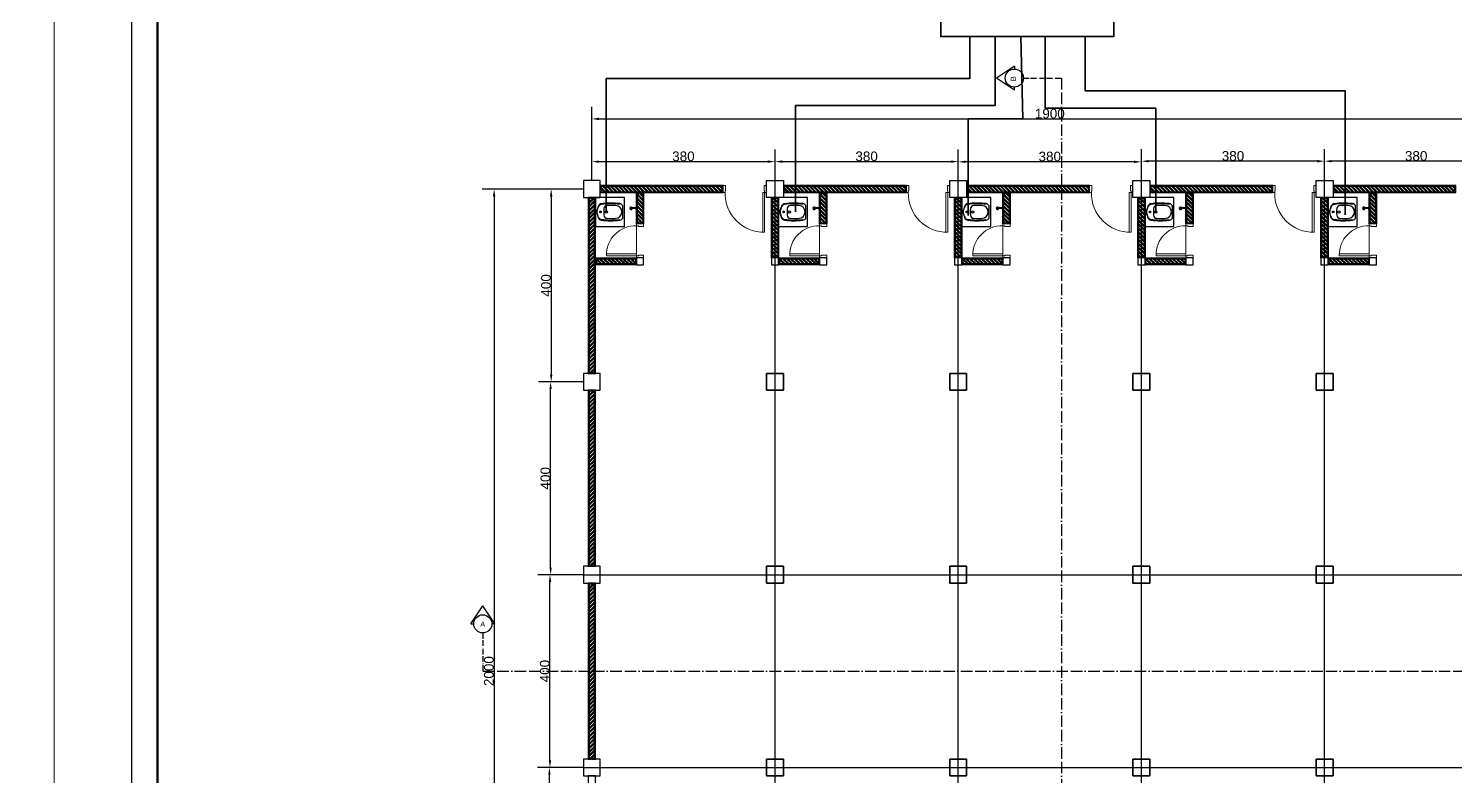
# Model space of a CAD drawing. Header units: centimetres. Extents: x -377343 to 693706, y 194584 to 813780.
# Drawn here: x 202369 to 205329, y 498830 to 500381 of the extents above; entities that cross this region are included whole.
import ezdxf

# ---------------------------------------------------------------- set-up
doc = ezdxf.new("R2010")
doc.units = ezdxf.units.CM
doc.header["$PDMODE"] = 3
doc.linetypes.add('ACAD_ISO11W100', pattern=[33, 12, -3, 12, -3, 0, -3])
doc.layers.add('DINDING', color=231, linetype='Continuous', plot=False)
for name, color, linetype, lineweight in [('DMENSI', 7, 'Continuous', 20), ('Kertas', 252, 'Continuous', 20), ('KUZEN', 130, 'Continuous', 9), ('Legenda', 252, 'Continuous', 20)]:
    doc.layers.add(name, color=color, linetype=linetype, lineweight=lineweight)
for name, color, linetype in [('KOLOM', 11, 'Continuous'), ('Layer1', 7, 'Continuous'), ('pintu', 235, 'Continuous'), ('PIPA', 11, 'Continuous')]:
    doc.layers.add(name, color=color, linetype=linetype)
doc.styles.get("Standard").update_dxf_attribs({"font": 'arial.ttf'})
doc.dimstyles.new('ISO-25', dxfattribs={"dimtxt": 2.5, "dimasz": 2.5, "dimexe": 1.25, "dimexo": 0.625, "dimtad": 1, "dimtxsty": 'Standard', "dimcen": 2.5, "dimadec": 0, "dimazin": 0, "dimtfac": 1, "dimtmove": 0, "dimatfit": 3, "dimfxl": 1, "dimarcsym": 0})
pattern_1 = [(315, (51704.701, -247.47), (4.041115254, 4.041115254), []), (315, (51704.701, -250.164), (4.041115254, 4.041115254), [])]
pattern_2 = [(315, (52084.701, -247.47), (4.041115254, 4.041115254), []), (315, (52084.701, -250.164), (4.041115254, 4.041115254), [])]
pattern_3 = [(315, (52464.701, -247.47), (4.041115254, 4.041115254), []), (315, (52464.701, -250.164), (4.041115254, 4.041115254), [])]
pattern_4 = [(315, (52844.701, -247.47), (4.041115254, 4.041115254), []), (315, (52844.701, -250.164), (4.041115254, 4.041115254), [])]

# ---------------------------------------------------------------- blocks, each defined once
blk = doc.blocks.new('*D117')
at = {"layer": 'Defpoints', "color": 0, "transparency": 16777216}
for p in [(203917, 500105), (203537, 500065.7), (203917, 500065.7)]:
    blk.add_point(p, dxfattribs=at)
at = {"layer": 'Layer1', "color": 0, "lineweight": -2, "transparency": 16777216}
for p, q in [((203537, 500066.3), (203537, 500130)), ((203917, 500066.3), (203917, 500130)), ((203552, 500105), (203902, 500105))]:
    blk.add_line(p, q, dxfattribs=at)
at = {"layer": 'Layer1', "color": 0, "transparency": 16777216}
for points in [[(203552, 500107.5), (203552, 500102.5), (203537, 500105)], [(203902, 500107.5), (203902, 500102.5), (203917, 500105)]]:
    blk.add_solid(points, dxfattribs=at)
at = {"layer": 'Layer1', "color": 0, "transparency": 16777216, "insert": (203727, 500115.9), "char_height": 20, "attachment_point": 5}
blk.add_mtext('380', dxfattribs=at)
blk = doc.blocks.new('*D118')
at = {"layer": 'Defpoints', "color": 0, "transparency": 16777216}
for p in [(204297, 500105), (203917, 500065.7), (204297, 500065.7)]:
    blk.add_point(p, dxfattribs=at)
at = {"layer": 'Layer1', "color": 0, "lineweight": -2, "transparency": 16777216}
for p, q in [((203917, 500066.3), (203917, 500130)), ((204297, 500066.3), (204297, 500130)), ((203932, 500105), (204282, 500105))]:
    blk.add_line(p, q, dxfattribs=at)
at = {"layer": 'Layer1', "color": 0, "transparency": 16777216}
for points in [[(203932, 500107.5), (203932, 500102.5), (203917, 500105)], [(204282, 500107.5), (204282, 500102.5), (204297, 500105)]]:
    blk.add_solid(points, dxfattribs=at)
at = {"layer": 'Layer1', "color": 0, "transparency": 16777216, "insert": (204107, 500115.9), "char_height": 20, "attachment_point": 5}
blk.add_mtext('380', dxfattribs=at)
blk = doc.blocks.new('*D119')
at = {"layer": 'Defpoints', "color": 0, "transparency": 16777216}
for p in [(204297, 500104.6), (204297, 500065.7), (204677, 500065.7)]:
    blk.add_point(p, dxfattribs=at)
at = {"layer": 'Layer1', "color": 0, "lineweight": -2, "transparency": 16777216}
for p, q in [((204297, 500066.3), (204297, 500129.6)), ((204677, 500066.3), (204677, 500129.6)), ((204662, 500104.6), (204312, 500104.6))]:
    blk.add_line(p, q, dxfattribs=at)
at = {"layer": 'Layer1', "color": 0, "transparency": 16777216}
for points in [[(204312, 500107.1), (204312, 500102.1), (204297, 500104.6)], [(204662, 500107.1), (204662, 500102.1), (204677, 500104.6)]]:
    blk.add_solid(points, dxfattribs=at)
at = {"layer": 'Layer1', "color": 0, "transparency": 16777216, "insert": (204487, 500115.5), "char_height": 20, "attachment_point": 5}
blk.add_mtext('380', dxfattribs=at)
blk = doc.blocks.new('*D120')
at = {"layer": 'Defpoints', "color": 0, "transparency": 16777216}
for p in [(204677, 500105.9), (204677, 500065.7), (205057, 500065.7)]:
    blk.add_point(p, dxfattribs=at)
at = {"layer": 'Layer1', "color": 0, "lineweight": -2, "transparency": 16777216}
for p, q in [((204677, 500066.3), (204677, 500130.9)), ((205057, 500066.3), (205057, 500130.9)), ((205042, 500105.9), (204692, 500105.9))]:
    blk.add_line(p, q, dxfattribs=at)
at = {"layer": 'Layer1', "color": 0, "transparency": 16777216}
for points in [[(204692, 500108.4), (204692, 500103.4), (204677, 500105.9)], [(205042, 500108.4), (205042, 500103.4), (205057, 500105.9)]]:
    blk.add_solid(points, dxfattribs=at)
at = {"layer": 'Layer1', "color": 0, "transparency": 16777216, "insert": (204867, 500116.7), "char_height": 20, "attachment_point": 5}
blk.add_mtext('380', dxfattribs=at)
blk = doc.blocks.new('*D121')
at = {"layer": 'Defpoints', "color": 0, "transparency": 16777216}
for p in [(205057, 500105.9), (205057, 500065.7), (205437, 500065.7)]:
    blk.add_point(p, dxfattribs=at)
at = {"layer": 'Layer1', "color": 0, "lineweight": -2, "transparency": 16777216}
for p, q in [((205057, 500066.3), (205057, 500130.9)), ((205437, 500066.3), (205437, 500130.9)), ((205422, 500105.9), (205072, 500105.9))]:
    blk.add_line(p, q, dxfattribs=at)
at = {"layer": 'Layer1', "color": 0, "transparency": 16777216}
for points in [[(205072, 500108.4), (205072, 500103.4), (205057, 500105.9)], [(205422, 500108.4), (205422, 500103.4), (205437, 500105.9)]]:
    blk.add_solid(points, dxfattribs=at)
at = {"layer": 'Layer1', "color": 0, "transparency": 16777216, "insert": (205247, 500116.7), "char_height": 20, "attachment_point": 5}
blk.add_mtext('380', dxfattribs=at)
blk = doc.blocks.new('*D115')
at = {"layer": 'Defpoints', "color": 0, "transparency": 16777216}
for p in [(205437, 500193.6), (203537, 500065.7), (205437, 500065.7)]:
    blk.add_point(p, dxfattribs=at)
at = {"layer": 'Layer1', "color": 0, "lineweight": -2, "transparency": 16777216}
for p, q in [((203537, 500066.3), (203537, 500218.6)), ((205437, 500066.3), (205437, 500218.6)), ((203552, 500193.6), (205422, 500193.6))]:
    blk.add_line(p, q, dxfattribs=at)
at = {"layer": 'Layer1', "color": 0, "transparency": 16777216}
for points in [[(203552, 500196.1), (203552, 500191.1), (203537, 500193.6)], [(205422, 500196.1), (205422, 500191.1), (205437, 500193.6)]]:
    blk.add_solid(points, dxfattribs=at)
at = {"layer": 'Layer1', "color": 0, "transparency": 16777216, "insert": (204487, 500204.4), "char_height": 20, "attachment_point": 5}
blk.add_mtext('1900', dxfattribs=at)
blk = doc.blocks.new('*D122')
at = {"layer": 'Defpoints', "color": 0, "transparency": 16777216}
for p in [(203519.5, 500048.2), (203452.7, 499648.2), (203519.5, 499648.2)]:
    blk.add_point(p, dxfattribs=at)
at = {"layer": 'Layer1', "color": 0, "lineweight": -2, "transparency": 16777216}
for p, q in [((203518.9, 500048.2), (203427.7, 500048.2)), ((203452.7, 500033.2), (203452.7, 499663.2)), ((203518.9, 499648.2), (203427.7, 499648.2))]:
    blk.add_line(p, q, dxfattribs=at)
at = {"layer": 'Layer1', "color": 0, "transparency": 16777216}
for points in [[(203450.2, 500033.2), (203455.2, 500033.2), (203452.7, 500048.2)], [(203450.2, 499663.2), (203455.2, 499663.2), (203452.7, 499648.2)]]:
    blk.add_solid(points, dxfattribs=at)
at = {"layer": 'Layer1', "color": 0, "transparency": 16777216, "insert": (203441.9, 499848.2), "char_height": 20, "attachment_point": 5, "rotation": 90}
blk.add_mtext('400', dxfattribs=at)
blk = doc.blocks.new('*D123')
at = {"layer": 'Defpoints', "color": 0, "transparency": 16777216}
for p in [(203451.5, 499648.2), (203519.5, 499648.2), (203519.5, 499248.2)]:
    blk.add_point(p, dxfattribs=at)
at = {"layer": 'Layer1', "color": 0, "lineweight": -2, "transparency": 16777216}
for p, q in [((203518.9, 499648.2), (203426.5, 499648.2)), ((203451.5, 499263.2), (203451.5, 499633.2)), ((203518.9, 499248.2), (203426.5, 499248.2))]:
    blk.add_line(p, q, dxfattribs=at)
at = {"layer": 'Layer1', "color": 0, "transparency": 16777216}
for points in [[(203449, 499633.2), (203454, 499633.2), (203451.5, 499648.2)], [(203449, 499263.2), (203454, 499263.2), (203451.5, 499248.2)]]:
    blk.add_solid(points, dxfattribs=at)
at = {"layer": 'Layer1', "color": 0, "transparency": 16777216, "insert": (203440.7, 499448.2), "char_height": 20, "attachment_point": 5, "rotation": 90}
blk.add_mtext('400', dxfattribs=at)
blk = doc.blocks.new('*D124')
at = {"layer": 'Defpoints', "color": 0, "transparency": 16777216}
for p in [(203450.2, 499248.2), (203518.9, 499248.2), (203519.5, 498848.2)]:
    blk.add_point(p, dxfattribs=at)
at = {"layer": 'Layer1', "color": 0, "lineweight": -2, "transparency": 16777216}
for p, q in [((203518.3, 499248.2), (203425.2, 499248.2)), ((203450.2, 498863.2), (203450.2, 499233.2)), ((203518.9, 498848.2), (203425.2, 498848.2))]:
    blk.add_line(p, q, dxfattribs=at)
at = {"layer": 'Layer1', "color": 0, "transparency": 16777216}
for points in [[(203447.7, 499233.2), (203452.7, 499233.2), (203450.2, 499248.2)], [(203447.7, 498863.2), (203452.7, 498863.2), (203450.2, 498848.2)]]:
    blk.add_solid(points, dxfattribs=at)
at = {"layer": 'Layer1', "color": 0, "transparency": 16777216, "insert": (203439.4, 499048.2), "char_height": 20, "attachment_point": 5, "rotation": 90}
blk.add_mtext('400', dxfattribs=at)
blk = doc.blocks.new('*D113')
at = {"layer": 'Defpoints', "color": 0, "transparency": 16777216}
for p in [(203449, 498848.2), (203518.9, 498848.2), (203519.5, 498448.2)]:
    blk.add_point(p, dxfattribs=at)
at = {"layer": 'Layer1', "color": 0, "lineweight": -2, "transparency": 16777216}
for p, q in [((203518.3, 498848.2), (203424, 498848.2)), ((203449, 498463.2), (203449, 498833.2)), ((203518.9, 498448.2), (203424, 498448.2))]:
    blk.add_line(p, q, dxfattribs=at)
at = {"layer": 'Layer1', "color": 0, "transparency": 16777216}
for points in [[(203446.5, 498833.2), (203451.5, 498833.2), (203449, 498848.2)], [(203446.5, 498463.2), (203451.5, 498463.2), (203449, 498448.2)]]:
    blk.add_solid(points, dxfattribs=at)
at = {"layer": 'Layer1', "color": 0, "transparency": 16777216, "insert": (203438.2, 498648.2), "char_height": 20, "attachment_point": 5, "rotation": 90}
blk.add_mtext('400', dxfattribs=at)
blk = doc.blocks.new('*D114')
at = {"layer": 'Defpoints', "color": 0, "transparency": 16777216}
for p in [(203519.5, 500048.2), (203334.3, 498048.2), (203518.9, 498048.2)]:
    blk.add_point(p, dxfattribs=at)
at = {"layer": 'Layer1', "color": 0, "lineweight": -2, "transparency": 16777216}
for p, q in [((203518.9, 500048.2), (203309.3, 500048.2)), ((203334.3, 500033.2), (203334.3, 498063.2)), ((203518.3, 498048.2), (203309.3, 498048.2))]:
    blk.add_line(p, q, dxfattribs=at)
at = {"layer": 'Layer1', "color": 0, "transparency": 16777216}
for points in [[(203331.8, 500033.2), (203336.8, 500033.2), (203334.3, 500048.2)], [(203331.8, 498063.2), (203336.8, 498063.2), (203334.3, 498048.2)]]:
    blk.add_solid(points, dxfattribs=at)
at = {"layer": 'Layer1', "color": 0, "transparency": 16777216, "insert": (203323.5, 499048.2), "char_height": 20, "attachment_point": 5, "rotation": 90}
blk.add_mtext('2000', dxfattribs=at)

msp = doc.modelspace()

# ---------------------------------------------------------------- hatches: boundary and pattern name
at = {"layer": 'Layer1', "true_color": 0x939598}
h = msp.add_hatch(dxfattribs=at)
h.set_pattern_fill('ANSI32', color=252, scale=0.6, angle=-90)
h.set_pattern_definition(pattern_1)
h.paths.add_polyline_path([(203642.501, 500038.691), (203631.501, 500038.691), (203631.501, 499977.691), (203642.501, 499977.691)])
h.paths.add_polyline_path([(203627.501, 499903.691), (203546.501, 499903.691), (203546.501, 499892.691), (203627.501, 499892.691)])
h = msp.add_hatch(dxfattribs=at)
h.set_pattern_fill('ANSI32', color=252, scale=0.6, angle=-90)
h.set_pattern_definition([(315, (-290273.1476, 652447.3933), (4.041115254, 4.041115254), []), (315, (-290273.1476, 652444.699), (4.041115254, 4.041115254), [])])
h.paths.add_polyline_path([(203807.501, 500042.691), (203807.501, 500053.691), (203556.501, 500053.691), (203556.501, 500042.691)])
h = msp.add_hatch(dxfattribs=at)
h.set_pattern_fill('ANSI32', color=252, scale=0.6, angle=-90)
h.set_pattern_definition(pattern_2)
h.paths.add_polyline_path([(204022.501, 500038.691), (204011.501, 500038.691), (204011.501, 499977.691), (204022.501, 499977.691)])
h.paths.add_polyline_path([(204007.501, 499903.691), (203926.501, 499903.691), (203926.501, 499892.691), (204007.501, 499892.691)])
h = msp.add_hatch(dxfattribs=at)
h.set_pattern_fill('ANSI32', color=252, scale=0.6, angle=-90)
h.set_pattern_definition([(315, (-289893.1476, 652447.3933), (4.041115254, 4.041115254), []), (315, (-289893.1476, 652444.699), (4.041115254, 4.041115254), [])])
h.paths.add_polyline_path([(204187.501, 500042.691), (204187.501, 500053.691), (203936.501, 500053.691), (203936.501, 500042.691)])
h = msp.add_hatch(dxfattribs=at)
h.set_pattern_fill('ANSI32', color=252, scale=0.6, angle=-90)
h.set_pattern_definition(pattern_3)
h.paths.add_polyline_path([(204402.501, 500038.691), (204391.501, 500038.691), (204391.501, 499977.691), (204402.501, 499977.691)])
h.paths.add_polyline_path([(204387.501, 499903.691), (204306.501, 499903.691), (204306.501, 499892.691), (204387.501, 499892.691)])
h = msp.add_hatch(dxfattribs=at)
h.set_pattern_fill('ANSI32', color=252, scale=0.6, angle=-90)
h.set_pattern_definition([(315, (-289513.1476, 652447.3933), (4.041115254, 4.041115254), []), (315, (-289513.1476, 652444.699), (4.041115254, 4.041115254), [])])
h.paths.add_polyline_path([(204567.501, 500042.691), (204567.501, 500053.691), (204316.501, 500053.691), (204316.501, 500042.691)])
h = msp.add_hatch(dxfattribs=at)
h.set_pattern_fill('ANSI32', color=252, scale=0.6, angle=-90)
h.set_pattern_definition(pattern_4)
h.paths.add_polyline_path([(204782.501, 500038.691), (204771.501, 500038.691), (204771.501, 499977.691), (204782.501, 499977.691)])
h.paths.add_polyline_path([(204767.501, 499903.691), (204686.501, 499903.691), (204686.501, 499892.691), (204767.501, 499892.691)])
h = msp.add_hatch(dxfattribs=at)
h.set_pattern_fill('ANSI32', color=252, scale=0.6, angle=-90)
h.set_pattern_definition([(315, (-289133.1476, 652447.3933), (4.041115254, 4.041115254), []), (315, (-289133.1476, 652444.699), (4.041115254, 4.041115254), [])])
h.paths.add_polyline_path([(204947.501, 500042.691), (204947.501, 500053.691), (204696.501, 500053.691), (204696.501, 500042.691)])
h = msp.add_hatch(dxfattribs=at)
h.set_pattern_fill('ANSI32', color=252, scale=0.6, angle=-90)
h.set_pattern_definition([(315, (53224.701, -247.47), (4.041115254, 4.041115254), []), (315, (53224.701, -250.164), (4.041115254, 4.041115254), [])])
h.paths.add_polyline_path([(205162.501, 500038.691), (205151.501, 500038.691), (205151.501, 499977.691), (205162.501, 499977.691)])
h.paths.add_polyline_path([(205147.501, 499903.691), (205066.501, 499903.691), (205066.501, 499892.691), (205147.501, 499892.691)])
h = msp.add_hatch(dxfattribs=at)
h.set_pattern_fill('ANSI32', color=252, scale=0.6, angle=-90)
h.set_pattern_definition([(315, (-288753.1476, 652447.3933), (4.041115254, 4.041115254), []), (315, (-288753.1476, 652444.699), (4.041115254, 4.041115254), [])])
h.paths.add_polyline_path([(205327.501, 500042.691), (205327.501, 500053.691), (205076.501, 500053.691), (205076.501, 500042.691)])
h = msp.add_hatch(dxfattribs=at)
h.set_pattern_fill('ANSI32', color=252, scale=0.6)
h.set_pattern_definition([(45, (51137.798, 5838.043), (-4.041115254, 4.041115254), []), (45, (51140.4923, 5838.043), (-4.041115254, 4.041115254), [])])
h.paths.add_polyline_path([(203542.501, 500028.691), (203531.501, 500028.691), (203531.501, 499667.691), (203542.501, 499667.691)])
h = msp.add_hatch(dxfattribs=at)
h.set_pattern_fill('ANSI32', color=252, scale=0.6, angle=-90)
h.set_pattern_definition(pattern_1)
h.paths.add_polyline_path([(203922.501, 500028.691), (203917.001, 500028.691), (203917.001, 499907.691), (203922.501, 499907.691)])
h.paths.add_polyline_path([(203917.001, 500028.691), (203911.501, 500028.691), (203911.501, 499907.691), (203917.001, 499907.691)])
h = msp.add_hatch(dxfattribs=at)
h.set_pattern_fill('ANSI32', color=252, scale=0.6, angle=-90)
h.set_pattern_definition(pattern_2)
h.paths.add_polyline_path([(204302.501, 500028.691), (204297.001, 500028.691), (204297.001, 499907.691), (204302.501, 499907.691)])
h.paths.add_polyline_path([(204297.001, 500028.691), (204291.501, 500028.691), (204291.501, 499907.691), (204297.001, 499907.691)])
h = msp.add_hatch(dxfattribs=at)
h.set_pattern_fill('ANSI32', color=252, scale=0.6, angle=-90)
h.set_pattern_definition(pattern_3)
h.paths.add_polyline_path([(204682.501, 500028.691), (204677.001, 500028.691), (204677.001, 499907.691), (204682.501, 499907.691)])
h.paths.add_polyline_path([(204677.001, 500028.691), (204671.501, 500028.691), (204671.501, 499907.691), (204677.001, 499907.691)])
h = msp.add_hatch(dxfattribs=at)
h.set_pattern_fill('ANSI32', color=252, scale=0.6, angle=-90)
h.set_pattern_definition(pattern_4)
h.paths.add_polyline_path([(205062.501, 500028.691), (205057.001, 500028.691), (205057.001, 499907.691), (205062.501, 499907.691)])
h.paths.add_polyline_path([(205057.001, 500028.691), (205051.501, 500028.691), (205051.501, 499907.691), (205057.001, 499907.691)])
h = msp.add_hatch(dxfattribs=at)
h.set_pattern_fill('ANSI32', color=252, scale=0.6)
h.set_pattern_definition([(45, (51137.798, 5438.043), (-4.041115254, 4.041115254), []), (45, (51140.4923, 5438.043), (-4.041115254, 4.041115254), [])])
h.paths.add_polyline_path([(203542.501, 499628.691), (203531.501, 499628.691), (203531.501, 499267.691), (203542.501, 499267.691)])
h = msp.add_hatch(dxfattribs=at)
h.set_pattern_fill('ANSI32', color=252, scale=0.6)
h.set_pattern_definition([(45, (51137.798, 5038.043), (-4.041115254, 4.041115254), []), (45, (51140.4923, 5038.043), (-4.041115254, 4.041115254), [])])
h.paths.add_polyline_path([(203542.501, 499228.691), (203531.501, 499228.691), (203531.501, 498867.691), (203542.501, 498867.691)])

# ---------------------------------------------------------------- linework, layer by layer
for p, q in [((203601.193, 499988.035), (203601.193, 500013.347)), ((203618.171, 500008.847), (203618.171, 500007.535)), ((203628.185, 500008.847), (203618.171, 500008.847)), ((203628.185, 500007.535), (203618.171, 500007.535)), ((203628.185, 500010.824), (203628.185, 500005.558)), ((203628.185, 500010.824), (203629.529, 500010.824)), ((203628.185, 500005.558), (203629.472, 500005.558)), ((203981.193, 499988.035), (203981.193, 500013.347)), ((203998.171, 500008.847), (203998.171, 500007.535)), ((204008.185, 500008.847), (203998.171, 500008.847)), ((204008.185, 500007.535), (203998.171, 500007.535)), ((204008.185, 500010.824), (204008.185, 500005.558)), ((204008.185, 500010.824), (204009.529, 500010.824)), ((204008.185, 500005.558), (204009.472, 500005.558)), ((204361.193, 499988.035), (204361.193, 500013.347)), ((204378.171, 500008.847), (204378.171, 500007.535)), ((204388.185, 500008.847), (204378.171, 500008.847)), ((204388.185, 500007.535), (204378.171, 500007.535)), ((204388.185, 500010.824), (204388.185, 500005.558)), ((204388.185, 500010.824), (204389.529, 500010.824)), ((204388.185, 500005.558), (204389.472, 500005.558)), ((204741.193, 499988.035), (204741.193, 500013.347)), ((204758.171, 500008.847), (204758.171, 500007.535)), ((204768.185, 500008.847), (204758.171, 500008.847)), ((204768.185, 500007.535), (204758.171, 500007.535)), ((204768.185, 500010.824), (204768.185, 500005.558)), ((204768.185, 500010.824), (204769.529, 500010.824)), ((204768.185, 500005.558), (204769.472, 500005.558)), ((205121.193, 499988.035), (205121.193, 500013.347)), ((205138.171, 500008.847), (205138.171, 500007.535)), ((205148.185, 500008.847), (205138.171, 500008.847)), ((205148.185, 500007.535), (205138.171, 500007.535)), ((205148.185, 500010.824), (205148.185, 500005.558)), ((205148.185, 500010.824), (205149.529, 500010.824)), ((205148.185, 500005.558), (205149.472, 500005.558))]:
    msp.add_line(p, q)
for points in [[(203604.501, 499970.691), (203604.501, 500030.691), (203544.501, 500030.691), (203544.501, 499970.691)], [(203984.501, 499970.691), (203984.501, 500030.691), (203924.501, 500030.691), (203924.501, 499970.691)], [(204364.501, 499970.691), (204364.501, 500030.691), (204304.501, 500030.691), (204304.501, 499970.691)], [(204744.501, 499970.691), (204744.501, 500030.691), (204684.501, 500030.691), (204684.501, 499970.691)], [(205124.501, 499970.691), (205124.501, 500030.691), (205064.501, 500030.691), (205064.501, 499970.691)]]:
    msp.add_lwpolyline(points, close=True)
for points in [[(203601.193, 500013.347, 0.24853964), (203595.171, 500017.802), (203594.77, 500017.852, 0.06363598), (203556.742, 500017.695, 0.2535483), (203550.682, 500013.07, 0.04575275), (203547.121, 500002.707, 0.05994477), (203546.879, 500000.691, 0.05994477), (203547.121, 499998.675, 0.04575275), (203550.682, 499988.312, 0.2535483), (203556.742, 499983.687, 0.06363598), (203594.77, 499983.53), (203595.171, 499983.58, 0.24853964), (203601.193, 499988.035)], [(203556.928, 500016.205, 0.27125498), (203550.475, 500011.334, 0.03872675), (203547.607, 500002.589, 0.05994477), (203547.379, 500000.691, 0.05994477), (203547.607, 499998.793, 0.03872675), (203550.475, 499990.048, 0.27125498), (203556.928, 499985.177, 0.00181555), (203556.974, 499985.169)], [(203981.193, 500013.347, 0.24853964), (203975.171, 500017.802), (203974.77, 500017.852, 0.06363598), (203936.742, 500017.695, 0.2535483), (203930.682, 500013.07, 0.04575275), (203927.121, 500002.707, 0.05994477), (203926.879, 500000.691, 0.05994477), (203927.121, 499998.675, 0.04575275), (203930.682, 499988.312, 0.2535483), (203936.742, 499983.687, 0.06363598), (203974.77, 499983.53), (203975.171, 499983.58, 0.24853964), (203981.193, 499988.035)], [(203936.928, 500016.205, 0.27125498), (203930.475, 500011.334, 0.03872675), (203927.607, 500002.589, 0.05994477), (203927.379, 500000.691, 0.05994477), (203927.607, 499998.793, 0.03872675), (203930.475, 499990.048, 0.27125498), (203936.928, 499985.177, 0.00181555), (203936.974, 499985.169)], [(204361.193, 500013.347, 0.24853964), (204355.171, 500017.802), (204354.77, 500017.852, 0.06363598), (204316.742, 500017.695, 0.2535483), (204310.682, 500013.07, 0.04575275), (204307.121, 500002.707, 0.05994477), (204306.879, 500000.691, 0.05994477), (204307.121, 499998.675, 0.04575275), (204310.682, 499988.312, 0.2535483), (204316.742, 499983.687, 0.06363598), (204354.77, 499983.53), (204355.171, 499983.58, 0.24853964), (204361.193, 499988.035)], [(204316.928, 500016.205, 0.27125498), (204310.475, 500011.334, 0.03872675), (204307.607, 500002.589, 0.05994477), (204307.379, 500000.691, 0.05994477), (204307.607, 499998.793, 0.03872675), (204310.475, 499990.048, 0.27125498), (204316.928, 499985.177, 0.00181555), (204316.974, 499985.169)], [(204741.193, 500013.347, 0.24853964), (204735.171, 500017.802), (204734.77, 500017.852, 0.06363598), (204696.742, 500017.695, 0.2535483), (204690.682, 500013.07, 0.04575275), (204687.121, 500002.707, 0.05994477), (204686.879, 500000.691, 0.05994477), (204687.121, 499998.675, 0.04575275), (204690.682, 499988.312, 0.2535483), (204696.742, 499983.687, 0.06363598), (204734.77, 499983.53), (204735.171, 499983.58, 0.24853964), (204741.193, 499988.035)], [(204696.928, 500016.205, 0.27125498), (204690.475, 500011.334, 0.03872675), (204687.607, 500002.589, 0.05994477), (204687.379, 500000.691, 0.05994477), (204687.607, 499998.793, 0.03872675), (204690.475, 499990.048, 0.27125498), (204696.928, 499985.177, 0.00181555), (204696.974, 499985.169)], [(205121.193, 500013.347, 0.24853964), (205115.171, 500017.802), (205114.77, 500017.852, 0.06363598), (205076.742, 500017.695, 0.2535483), (205070.682, 500013.07, 0.04575275), (205067.121, 500002.707, 0.05994477), (205066.879, 500000.691, 0.05994477), (205067.121, 499998.675, 0.04575275), (205070.682, 499988.312, 0.2535483), (205076.742, 499983.687, 0.06363598), (205114.77, 499983.53), (205115.171, 499983.58, 0.24853964), (205121.193, 499988.035)], [(205076.928, 500016.205, 0.27125498), (205070.475, 500011.334, 0.03872675), (205067.607, 500002.589, 0.05994477), (205067.379, 500000.691, 0.05994477), (205067.607, 499998.793, 0.03872675), (205070.475, 499990.048, 0.27125498), (205076.928, 499985.177, 0.00181555), (205076.974, 499985.169)]]:
    msp.add_lwpolyline(points, format="xyb")
for points in [[(203568.776, 499987.403, 0.03021877), (203586.891, 499987.416, 0.39642896), (203599.379, 500000.691, 0.39642896), (203586.891, 500013.966, 0.03021877), (203568.776, 500013.979, 0.37155213), (203562.221, 500007.607, 0.02474456), (203561.879, 500000.691, 0.02474456), (203562.221, 499993.775, 0.37155213)], [(203948.776, 499987.403, 0.03021877), (203966.891, 499987.416, 0.39642896), (203979.379, 500000.691, 0.39642896), (203966.891, 500013.966, 0.03021877), (203948.776, 500013.979, 0.37155213), (203942.221, 500007.607, 0.02474456), (203941.879, 500000.691, 0.02474456), (203942.221, 499993.775, 0.37155213)], [(204328.776, 499987.403, 0.03021877), (204346.891, 499987.416, 0.39642896), (204359.379, 500000.691, 0.39642896), (204346.891, 500013.966, 0.03021877), (204328.776, 500013.979, 0.37155213), (204322.221, 500007.607, 0.02474456), (204321.879, 500000.691, 0.02474456), (204322.221, 499993.775, 0.37155213)], [(204708.776, 499987.403, 0.03021877), (204726.891, 499987.416, 0.39642896), (204739.379, 500000.691, 0.39642896), (204726.891, 500013.966, 0.03021877), (204708.776, 500013.979, 0.37155213), (204702.221, 500007.607, 0.02474456), (204701.879, 500000.691, 0.02474456), (204702.221, 499993.775, 0.37155213)], [(205088.776, 499987.403, 0.03021877), (205106.891, 499987.416, 0.39642896), (205119.379, 500000.691, 0.39642896), (205106.891, 500013.966, 0.03021877), (205088.776, 500013.979, 0.37155213), (205082.221, 500007.607, 0.02474456), (205081.879, 500000.691, 0.02474456), (205082.221, 499993.775, 0.37155213)]]:
    msp.add_lwpolyline(points, format="xyb", close=True)
for centre, radius in [((203554.879, 500000.691), 1.75), ((203566.879, 500000.691), 2.3), ((203934.879, 500000.691), 1.75), ((203946.879, 500000.691), 2.3), ((204314.879, 500000.691), 1.75), ((204326.879, 500000.691), 2.3), ((204694.879, 500000.691), 1.75), ((204706.879, 500000.691), 2.3), ((205074.879, 500000.691), 1.75), ((205086.879, 500000.691), 2.3)]:
    msp.add_circle(centre, radius)
for centre, radius, start, end in [((203576.37, 499868.985), 148.5, 82.95408, 97.518735), ((203618.171, 500008.191), 2.633, 14.438764, 345.561236), ((203618.171, 500008.191), 1.805, 21.3281, 338.6719), ((203956.37, 499868.985), 148.5, 82.95408, 97.518735), ((203998.171, 500008.191), 2.633, 14.438764, 345.561236), ((203998.171, 500008.191), 1.805, 21.3281, 338.6719), ((204336.37, 499868.985), 148.5, 82.95408, 97.518735), ((204378.171, 500008.191), 2.633, 14.438764, 345.561236), ((204378.171, 500008.191), 1.805, 21.3281, 338.6719), ((204716.37, 499868.985), 148.5, 82.95408, 97.518735), ((204758.171, 500008.191), 2.633, 14.438764, 345.561236), ((204758.171, 500008.191), 1.805, 21.3281, 338.6719), ((205096.37, 499868.985), 148.5, 82.95408, 97.518735), ((205138.171, 500008.191), 2.633, 14.438764, 345.561236), ((205138.171, 500008.191), 1.805, 21.3281, 338.6719), ((203576.37, 500132.397), 148.5, 262.481265, 277.04592), ((203956.37, 500132.397), 148.5, 262.481265, 277.04592), ((204336.37, 500132.397), 148.5, 262.481265, 277.04592), ((204716.37, 500132.397), 148.5, 262.481265, 277.04592), ((205096.37, 500132.397), 148.5, 262.481265, 277.04592)]:
    msp.add_arc(centre, radius, start, end)
at = {"layer": 'DINDING'}
for points in [[(203529.501, 499665.691), (203544.501, 499665.691), (203544.501, 500030.691), (203529.501, 500030.691)], [(203554.501, 500055.691), (203554.501, 500040.691), (203809.501, 500040.691), (203809.501, 500055.691)], [(203556.501, 500053.691), (203556.501, 500042.691), (203807.501, 500042.691), (203807.501, 500053.691)], [(203644.501, 499975.691), (203629.501, 499975.691), (203629.501, 500040.691), (203644.501, 500040.691)], [(203642.501, 499977.691), (203631.501, 499977.691), (203631.501, 500038.691), (203642.501, 500038.691)], [(203924.501, 499905.691), (203909.501, 499905.691), (203909.501, 500030.691), (203924.501, 500030.691)], [(203934.501, 500055.691), (203934.501, 500040.691), (204189.501, 500040.691), (204189.501, 500055.691)], [(203936.501, 500053.691), (203936.501, 500042.691), (204187.501, 500042.691), (204187.501, 500053.691)], [(204024.501, 499975.691), (204009.501, 499975.691), (204009.501, 500040.691), (204024.501, 500040.691)], [(204022.501, 499977.691), (204011.501, 499977.691), (204011.501, 500038.691), (204022.501, 500038.691)], [(204304.501, 499905.691), (204289.501, 499905.691), (204289.501, 500030.691), (204304.501, 500030.691)], [(204314.501, 500055.691), (204314.501, 500040.691), (204569.501, 500040.691), (204569.501, 500055.691)], [(204316.501, 500053.691), (204316.501, 500042.691), (204567.758, 500042.691), (204567.758, 500053.691)], [(204404.501, 499975.691), (204389.501, 499975.691), (204389.501, 500040.691), (204404.501, 500040.691)], [(204402.501, 499977.691), (204391.501, 499977.691), (204391.501, 500038.691), (204402.501, 500038.691)], [(204684.501, 499905.691), (204669.501, 499905.691), (204669.501, 500030.691), (204684.501, 500030.691)], [(204694.501, 500055.691), (204694.501, 500040.691), (204949.501, 500040.691), (204949.501, 500055.691)], [(204696.501, 500053.691), (204696.501, 500042.691), (204947.501, 500042.691), (204947.501, 500053.691)], [(204784.501, 499975.691), (204769.501, 499975.691), (204769.501, 500040.691), (204784.501, 500040.691)], [(204782.501, 499977.691), (204771.501, 499977.691), (204771.501, 500038.691), (204782.501, 500038.691)], [(205064.501, 499905.691), (205049.501, 499905.691), (205049.501, 500030.691), (205064.501, 500030.691)], [(205074.501, 500055.691), (205074.501, 500040.691), (205329.501, 500040.691), (205329.501, 500055.691)], [(205076.501, 500053.691), (205076.501, 500042.691), (205327.501, 500042.691), (205327.501, 500053.691)], [(205164.501, 499975.691), (205149.501, 499975.691), (205149.501, 500040.691), (205164.501, 500040.691)], [(205162.501, 499977.691), (205151.501, 499977.691), (205151.501, 500038.691), (205162.501, 500038.691)], [(203531.501, 499667.691), (203542.501, 499667.691), (203542.501, 500028.691), (203531.501, 500028.691)], [(203922.501, 499907.691), (203911.501, 499907.691), (203911.501, 500028.691), (203922.501, 500028.691)], [(204302.501, 499907.691), (204291.501, 499907.691), (204291.501, 500028.691), (204302.501, 500028.691)], [(204682.501, 499907.691), (204671.501, 499907.691), (204671.501, 500028.691), (204682.501, 500028.691)], [(205062.501, 499907.691), (205051.501, 499907.691), (205051.501, 500028.691), (205062.501, 500028.691)], [(203629.501, 499890.691), (203544.501, 499890.691), (203544.501, 499905.691), (203629.501, 499905.691)], [(203627.501, 499892.691), (203546.501, 499892.691), (203546.501, 499903.691), (203627.501, 499903.691)], [(204009.501, 499890.691), (203924.501, 499890.691), (203924.501, 499905.691), (204009.501, 499905.691)], [(204007.501, 499892.691), (203926.501, 499892.691), (203926.501, 499903.691), (204007.501, 499903.691)], [(204389.501, 499890.691), (204304.501, 499890.691), (204304.501, 499905.691), (204389.501, 499905.691)], [(204387.501, 499892.691), (204306.501, 499892.691), (204306.501, 499903.691), (204387.501, 499903.691)], [(204769.501, 499890.691), (204684.501, 499890.691), (204684.501, 499905.691), (204769.501, 499905.691)], [(204767.501, 499892.691), (204686.501, 499892.691), (204686.501, 499903.691), (204767.501, 499903.691)], [(205149.501, 499890.691), (205064.501, 499890.691), (205064.501, 499905.691), (205149.501, 499905.691)], [(205147.501, 499892.691), (205066.501, 499892.691), (205066.501, 499903.691), (205147.501, 499903.691)], [(203529.501, 499265.691), (203544.501, 499265.691), (203544.501, 499630.691), (203529.501, 499630.691)], [(203531.501, 499267.691), (203542.501, 499267.691), (203542.501, 499628.691), (203531.501, 499628.691)], [(203529.501, 498865.691), (203544.501, 498865.691), (203544.501, 499230.691), (203529.501, 499230.691)], [(203531.501, 498867.691), (203542.501, 498867.691), (203542.501, 499228.691), (203531.501, 499228.691)], [(203529.501, 498465.691), (203544.501, 498465.691), (203544.501, 498830.691), (203529.501, 498830.691)]]:
    msp.add_lwpolyline(points, close=True, dxfattribs=at)
at = {"layer": 'DMENSI', "color": 0, "ltscale": 60}
for p, q in [((203629.529, 500010.824), (203629.472, 500005.558)), ((204009.529, 500010.824), (204009.472, 500005.558)), ((204389.529, 500010.824), (204389.472, 500005.558)), ((204769.529, 500010.824), (204769.472, 500005.558)), ((205149.529, 500010.824), (205149.472, 500005.558))]:
    msp.add_line(p, q, dxfattribs=at)
at = {"layer": 'Kertas'}
for points in [[(197981.273, 500796.755), (202422.028, 500796.755), (202422.028, 497618.673), (197981.273, 497618.673)], [(202422.028, 500796.755), (206862.782, 500796.755), (206862.782, 497618.673), (202422.028, 497618.673)]]:
    msp.add_lwpolyline(points, close=True, dxfattribs=at)
at = {"layer": 'KOLOM'}
for points in [[(203519.501, 500030.691), (203554.501, 500030.691), (203554.501, 500065.691), (203519.501, 500065.691)], [(203899.501, 500065.691), (203934.501, 500065.691), (203934.501, 500030.691), (203899.501, 500030.691)], [(204279.501, 500065.691), (204314.501, 500065.691), (204314.501, 500030.691), (204279.501, 500030.691)], [(204659.501, 500065.691), (204694.501, 500065.691), (204694.501, 500030.691), (204659.501, 500030.691)], [(205039.501, 500065.691), (205074.501, 500065.691), (205074.501, 500030.691), (205039.501, 500030.691)], [(203519.501, 499630.691), (203554.501, 499630.691), (203554.501, 499665.691), (203519.501, 499665.691)], [(203934.501, 499630.691), (203899.501, 499630.691), (203899.501, 499665.691), (203934.501, 499665.691)], [(203899.501, 499630.691), (203934.501, 499630.691), (203934.501, 499665.691), (203899.501, 499665.691)], [(204314.501, 499630.691), (204279.501, 499630.691), (204279.501, 499665.691), (204314.501, 499665.691)], [(204279.501, 499630.691), (204314.501, 499630.691), (204314.501, 499665.691), (204279.501, 499665.691)], [(204694.501, 499630.691), (204659.501, 499630.691), (204659.501, 499665.691), (204694.501, 499665.691)], [(204659.501, 499630.691), (204694.501, 499630.691), (204694.501, 499665.691), (204659.501, 499665.691)], [(205074.501, 499630.691), (205039.501, 499630.691), (205039.501, 499665.691), (205074.501, 499665.691)], [(205039.501, 499630.691), (205074.501, 499630.691), (205074.501, 499665.691), (205039.501, 499665.691)], [(203519.501, 499230.691), (203554.501, 499230.691), (203554.501, 499265.691), (203519.501, 499265.691)], [(203934.501, 499230.691), (203899.501, 499230.691), (203899.501, 499265.691), (203934.501, 499265.691)], [(203899.501, 499230.691), (203934.501, 499230.691), (203934.501, 499265.691), (203899.501, 499265.691)], [(204314.501, 499230.691), (204279.501, 499230.691), (204279.501, 499265.691), (204314.501, 499265.691)], [(204279.501, 499230.691), (204314.501, 499230.691), (204314.501, 499265.691), (204279.501, 499265.691)], [(204694.501, 499230.691), (204659.501, 499230.691), (204659.501, 499265.691), (204694.501, 499265.691)], [(204659.501, 499230.691), (204694.501, 499230.691), (204694.501, 499265.691), (204659.501, 499265.691)], [(205074.501, 499230.691), (205039.501, 499230.691), (205039.501, 499265.691), (205074.501, 499265.691)], [(205039.501, 499230.691), (205074.501, 499230.691), (205074.501, 499265.691), (205039.501, 499265.691)], [(203519.501, 498830.691), (203554.501, 498830.691), (203554.501, 498865.691), (203519.501, 498865.691)], [(203934.501, 498830.691), (203899.501, 498830.691), (203899.501, 498865.691), (203934.501, 498865.691)], [(203899.501, 498830.691), (203934.501, 498830.691), (203934.501, 498865.691), (203899.501, 498865.691)], [(204314.501, 498830.691), (204279.501, 498830.691), (204279.501, 498865.691), (204314.501, 498865.691)], [(204279.501, 498830.691), (204314.501, 498830.691), (204314.501, 498865.691), (204279.501, 498865.691)], [(204694.501, 498830.691), (204659.501, 498830.691), (204659.501, 498865.691), (204694.501, 498865.691)], [(204659.501, 498830.691), (204694.501, 498830.691), (204694.501, 498865.691), (204659.501, 498865.691)], [(205074.501, 498830.691), (205039.501, 498830.691), (205039.501, 498865.691), (205074.501, 498865.691)], [(205039.501, 498830.691), (205074.501, 498830.691), (205074.501, 498865.691), (205039.501, 498865.691)]]:
    msp.add_lwpolyline(points, close=True, dxfattribs=at)
at = {"layer": 'KUZEN'}
for p, q in [((203629.501, 499913.691), (203629.501, 499971.691)), ((204009.501, 499913.691), (204009.501, 499971.691)), ((204389.501, 499913.691), (204389.501, 499971.691)), ((204769.501, 499913.691), (204769.501, 499971.691)), ((205149.501, 499913.691), (205149.501, 499971.691))]:
    msp.add_line(p, q, dxfattribs=at)
for points in [[(203813.501, 500040.691), (203809.501, 500040.691), (203809.501, 500055.691), (203814.501, 500055.691), (203814.501, 500044.691)], [(203813.501, 500040.691), (203813.501, 500044.691), (203814.501, 500044.691)], [(203895.501, 500040.691), (203899.501, 500040.691), (203899.501, 500055.691), (203894.501, 500055.691), (203894.501, 500044.691)], [(203895.501, 500040.691), (203895.501, 500044.691), (203894.501, 500044.691)], [(204193.501, 500040.691), (204189.501, 500040.691), (204189.501, 500055.691), (204194.501, 500055.691), (204194.501, 500044.691)], [(204193.501, 500040.691), (204193.501, 500044.691), (204194.501, 500044.691)], [(204275.501, 500040.691), (204279.501, 500040.691), (204279.501, 500055.691), (204274.501, 500055.691), (204274.501, 500044.691)], [(204275.501, 500040.691), (204275.501, 500044.691), (204274.501, 500044.691)], [(204573.501, 500040.691), (204569.501, 500040.691), (204569.501, 500055.691), (204574.501, 500055.691), (204574.501, 500044.691)], [(204573.501, 500040.691), (204573.501, 500044.691), (204574.501, 500044.691)], [(204655.501, 500040.691), (204659.501, 500040.691), (204659.501, 500055.691), (204654.501, 500055.691), (204654.501, 500044.691)], [(204655.501, 500040.691), (204655.501, 500044.691), (204654.501, 500044.691)], [(204953.501, 500040.691), (204949.501, 500040.691), (204949.501, 500055.691), (204954.501, 500055.691), (204954.501, 500044.691)], [(204953.501, 500040.691), (204953.501, 500044.691), (204954.501, 500044.691)], [(205035.501, 500040.691), (205039.501, 500040.691), (205039.501, 500055.691), (205034.501, 500055.691), (205034.501, 500044.691)], [(205035.501, 500040.691), (205035.501, 500044.691), (205034.501, 500044.691)], [(203629.501, 499971.691), (203629.501, 499975.691), (203644.501, 499975.691), (203644.501, 499970.691), (203633.501, 499970.691)], [(203629.501, 499971.691), (203633.501, 499971.691), (203633.501, 499970.691)], [(204009.501, 499971.691), (204009.501, 499975.691), (204024.501, 499975.691), (204024.501, 499970.691), (204013.501, 499970.691)], [(204009.501, 499971.691), (204013.501, 499971.691), (204013.501, 499970.691)], [(204389.501, 499971.691), (204389.501, 499975.691), (204404.501, 499975.691), (204404.501, 499970.691), (204393.501, 499970.691)], [(204389.501, 499971.691), (204393.501, 499971.691), (204393.501, 499970.691)], [(204769.501, 499971.691), (204769.501, 499975.691), (204784.501, 499975.691), (204784.501, 499970.691), (204773.501, 499970.691)], [(204769.501, 499971.691), (204773.501, 499971.691), (204773.501, 499970.691)], [(205149.501, 499971.691), (205149.501, 499975.691), (205164.501, 499975.691), (205164.501, 499970.691), (205153.501, 499970.691)], [(205149.501, 499971.691), (205153.501, 499971.691), (205153.501, 499970.691)], [(203629.501, 499909.691), (203629.501, 499905.691), (203644.501, 499905.691), (203644.501, 499910.691), (203633.501, 499910.691)], [(203629.501, 499909.691), (203633.501, 499909.691), (203633.501, 499910.691)], [(204009.501, 499909.691), (204009.501, 499905.691), (204024.501, 499905.691), (204024.501, 499910.691), (204013.501, 499910.691)], [(204009.501, 499909.691), (204013.501, 499909.691), (204013.501, 499910.691)], [(204389.501, 499909.691), (204389.501, 499905.691), (204404.501, 499905.691), (204404.501, 499910.691), (204393.501, 499910.691)], [(204389.501, 499909.691), (204393.501, 499909.691), (204393.501, 499910.691)], [(204769.501, 499909.691), (204769.501, 499905.691), (204784.501, 499905.691), (204784.501, 499910.691), (204773.501, 499910.691)], [(204769.501, 499909.691), (204773.501, 499909.691), (204773.501, 499910.691)], [(205149.501, 499909.691), (205149.501, 499905.691), (205164.501, 499905.691), (205164.501, 499910.691), (205153.501, 499910.691)], [(205149.501, 499909.691), (205153.501, 499909.691), (205153.501, 499910.691)]]:
    msp.add_lwpolyline(points, dxfattribs=at)
for points in [[(203895.501, 500040.691), (203895.501, 499958.691), (203891.501, 499958.691), (203891.501, 500040.691)], [(204275.501, 500040.691), (204275.501, 499958.691), (204271.501, 499958.691), (204271.501, 500040.691)], [(204655.501, 500040.691), (204655.501, 499958.691), (204651.501, 499958.691), (204651.501, 500040.691)], [(205035.501, 500040.691), (205035.501, 499958.691), (205031.501, 499958.691), (205031.501, 500040.691)], [(203629.501, 499909.691), (203567.501, 499909.691), (203567.501, 499913.691), (203629.501, 499913.691)], [(204009.501, 499909.691), (203947.501, 499909.691), (203947.501, 499913.691), (204009.501, 499913.691)], [(204389.501, 499909.691), (204327.501, 499909.691), (204327.501, 499913.691), (204389.501, 499913.691)], [(204769.501, 499909.691), (204707.501, 499909.691), (204707.501, 499913.691), (204769.501, 499913.691)], [(205149.501, 499909.691), (205087.501, 499909.691), (205087.501, 499913.691), (205149.501, 499913.691)]]:
    msp.add_lwpolyline(points, close=True, dxfattribs=at)
for centre, radius, start, end in [((203893.501, 500038.691), 80.025, 178.567904, 271.432096), ((204273.501, 500038.691), 80.025, 178.567904, 271.432096), ((204653.501, 500038.691), 80.025, 178.567904, 271.432096), ((205033.501, 500038.691), 80.025, 178.567904, 271.432096), ((203627.501, 499911.691), 60.033, 88.090848, 181.909152), ((204007.501, 499911.691), 60.033, 88.090848, 181.909152), ((204387.501, 499911.691), 60.033, 88.090848, 181.909152), ((204767.501, 499911.691), 60.033, 88.090848, 181.909152), ((205147.501, 499911.691), 60.033, 88.090848, 181.909152)]:
    msp.add_arc(centre, radius, start, end, dxfattribs=at)
at = {"layer": 'Layer1'}
for p, q in [((204413.44, 500303.328), (204376.154, 500278.289)), ((204413.44, 500303.328), (204413.44, 500297.068)), ((204413.44, 500253.25), (204376.154, 500278.289)), ((204413.44, 500253.25), (204413.44, 500259.509)), ((203285.791, 499146.249), (203310.83, 499183.535)), ((203335.869, 499146.249), (203310.83, 499183.535)), ((203285.791, 499146.249), (203292.051, 499146.249)), ((203335.869, 499146.249), (203329.61, 499146.249))]:
    msp.add_line(p, q, dxfattribs=at)
at = {"layer": 'Layer1', "linetype": 'ACAD_ISO11W100'}
for p, q in [((204432.219, 500278.289), (204511.498, 500278.289)), ((203310.83, 499127.47), (203310.83, 499048.191))]:
    msp.add_line(p, q, dxfattribs=at)
at = {"layer": 'Layer1', "linetype": 'ACAD_ISO11W100', "ltscale": 2}
for p, q in [((204511.498, 500278.289), (204511.498, 497954.472)), ((203310.83, 499048.191), (205527.517, 499048.191))]:
    msp.add_line(p, q, dxfattribs=at)
at = {"layer": 'Layer1'}
for points in [[(203629.501, 499890.691), (203644.501, 499890.691), (203644.501, 499905.691), (203629.501, 499905.691)], [(203909.501, 499890.691), (203924.501, 499890.691), (203924.501, 499905.691), (203909.501, 499905.691)], [(204009.501, 499890.691), (204024.501, 499890.691), (204024.501, 499905.691), (204009.501, 499905.691)], [(204289.501, 499890.691), (204304.501, 499890.691), (204304.501, 499905.691), (204289.501, 499905.691)], [(204389.501, 499890.691), (204404.501, 499890.691), (204404.501, 499905.691), (204389.501, 499905.691)], [(204669.501, 499890.691), (204684.501, 499890.691), (204684.501, 499905.691), (204669.501, 499905.691)], [(204769.501, 499890.691), (204784.501, 499890.691), (204784.501, 499905.691), (204769.501, 499905.691)], [(205049.501, 499890.691), (205064.501, 499890.691), (205064.501, 499905.691), (205049.501, 499905.691)], [(205149.501, 499890.691), (205164.501, 499890.691), (205164.501, 499905.691), (205149.501, 499905.691)]]:
    msp.add_lwpolyline(points, close=True, dxfattribs=at)
for centre in [(204413.44, 500278.289), (203310.83, 499146.249)]:
    msp.add_circle(centre, 18.779, dxfattribs=at)
at = {"layer": 'Legenda', "color": 5, "lineweight": 30}
msp.add_lwpolyline([(202582.537, 500636.246), (206755.776, 500636.246), (206755.776, 497725.679), (202582.537, 497725.679)], close=True, dxfattribs=at)
at = {"layer": 'Legenda', "color": 1, "lineweight": 50}
msp.add_lwpolyline([(202636.04, 500582.743), (206006.733, 500582.743), (206006.733, 497779.182), (202636.04, 497779.182)], close=True, dxfattribs=at)
at = {"layer": 'pintu'}
for p, q in [((203917.001, 498048.191), (203917.001, 500065.691)), ((204297.001, 498048.191), (204297.001, 500065.691)), ((204677.001, 498048.191), (204677.001, 500065.691)), ((205057.001, 498048.191), (205057.001, 500065.691)), ((203519.501, 499248.191), (205454.501, 499248.191)), ((203519.501, 498848.191), (205454.501, 498848.191))]:
    msp.add_line(p, q, dxfattribs=at)
at = {"layer": 'PIPA', "lineweight": 35, "extrusion": (0, 0.816497, 0.57735), "elevation": 193451.324}
msp.add_lwpolyline([(-421704.212, -325591.681), (-159560.265, -63447.734), (377343.333, -600351.331), (-158232.47, -1135927.133), (-693706.405, -600453.199), (-454216.825, -360963.619)], dxfattribs=at)
at = {"layer": 'PIPA', "lineweight": 35}
msp.add_lwpolyline([(204260.82, 500523.931), (204619.82, 500523.931), (204619.82, 500364.472), (204260.82, 500364.472)], close=True, dxfattribs=at)
for points in [[(203566.879, 500000.691), (203566.879, 500277.348), (204321.04, 500277.348), (204321.04, 500364.472)], [(203959.789, 500000.691), (203959.789, 500221.743), (204373.682, 500221.743), (204373.682, 500364.472)], [(204317.861, 499993.122), (204317.861, 500149.606), (204317.861, 500193.551), (204430.835, 500193.551), (204427.232, 500364.472)], [(204706.879, 499998.391), (204706.879, 500215.741), (204477.56, 500215.741), (204477.56, 500364.472)], [(205099.789, 499994.699), (205099.789, 500251.935), (204560.712, 500251.935), (204560.712, 500364.472)]]:
    msp.add_lwpolyline(points, dxfattribs=at)

# ---------------------------------------------------------------- texts
at = {"layer": 'Layer1', "insert": (204405.733, 500282.051), "char_height": 9.38962, "attachment_point": 3, "rotation": 90}
msp.add_mtext_dynamic_manual_height_columns('{\\H1.1667x;B}         ', width=1928.80525, gutter_width=7.825, heights=[0], dxfattribs=at)
at = {"layer": 'Layer1', "insert": (203305.592, 499151.072), "char_height": 9.38962, "attachment_point": 1}
msp.add_mtext_dynamic_manual_height_columns('{\\H1.1667x;A}         ', width=1928.80525, gutter_width=7.825, heights=[0], dxfattribs=at)

# ---------------------------------------------------------------- dimensions: what is measured, and where the dimension line sits
at = {"layer": 'Layer1'}
for base, p1, p2, picture, middle in [((205437.001, 500193.551), (203537.001, 500065.691), (205437.001, 500065.691), '*D115', (204487.001, 500204.387)), ((203917.001, 500105.035), (203537.001, 500065.691), (203917.001, 500065.691), '*D117', (203727.001, 500115.879)), ((204297.001, 500105.035), (203917.001, 500065.691), (204297.001, 500065.691), '*D118', (204107.001, 500115.879)), ((204297.001, 500104.619), (204677.001, 500065.691), (204297.001, 500065.691), '*D119', (204487.001, 500115.462)), ((204677.001, 500105.869), (205057.001, 500065.691), (204677.001, 500065.691), '*D120', (204867.001, 500116.712)), ((205057.001, 500105.869), (205437.001, 500065.691), (205057.001, 500065.691), '*D121', (205247.001, 500116.712))]:
    dim = msp.add_linear_dim(base=base, p1=p1, p2=p2, dimstyle='ISO-25', override={"dimtxt": 20, "dimasz": 15, "dimexe": 25}, dxfattribs=at)
    dim.commit()
    dim.dimension.update_dxf_attribs({"geometry": picture, "text_midpoint": middle})
for base, p1, p2, picture, middle in [((203334.318, 498048.191), (203519.501, 500048.191), (203518.876, 498048.191), '*D114', (203323.482, 499048.191)), ((203452.748, 499648.191), (203519.501, 500048.191), (203519.501, 499648.191), '*D122', (203441.912, 499848.191)), ((203451.498, 499648.191), (203519.501, 499248.191), (203519.501, 499648.191), '*D123', (203440.662, 499448.191)), ((203450.248, 499248.191), (203519.501, 498848.191), (203518.876, 499248.191), '*D124', (203439.412, 499048.191)), ((203448.998, 498848.191), (203519.501, 498448.191), (203518.876, 498848.191), '*D113', (203438.162, 498648.191))]:
    dim = msp.add_linear_dim(base=base, p1=p1, p2=p2, angle=90, dimstyle='ISO-25', override={"dimtxt": 20, "dimasz": 15, "dimexe": 25}, dxfattribs=at)
    dim.commit()
    dim.dimension.update_dxf_attribs({"geometry": picture, "text_midpoint": middle})

doc.saveas('drawing.dxf')
